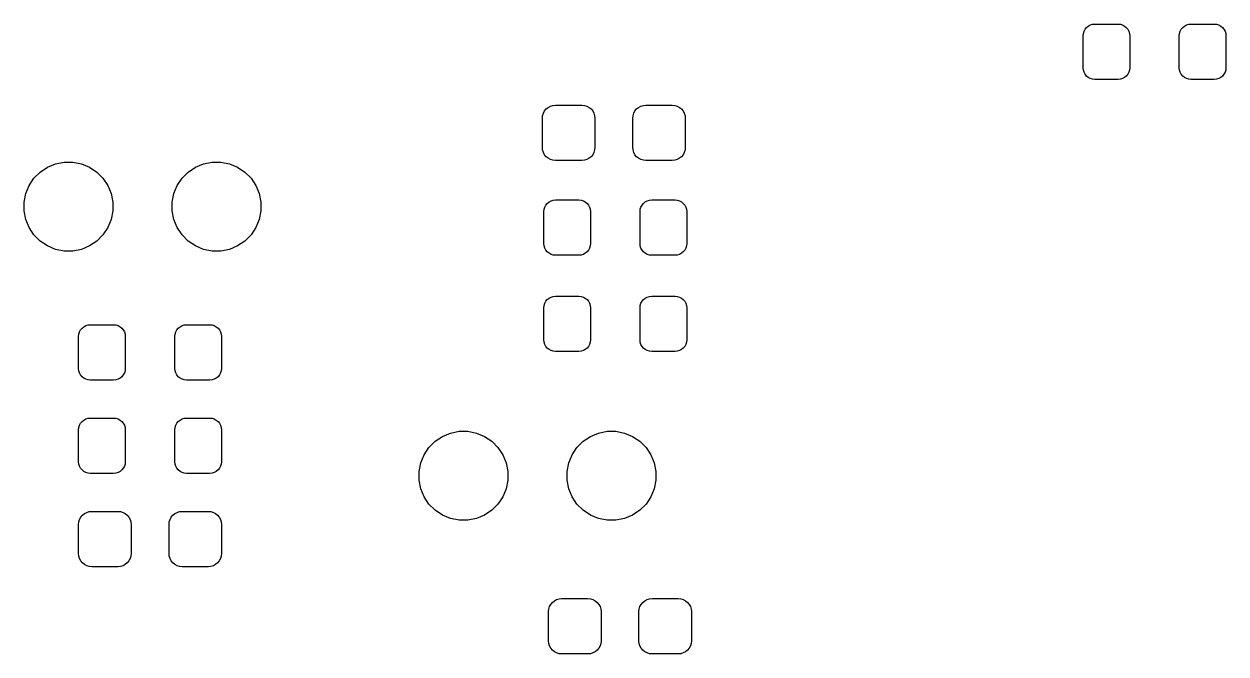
# Model space of a CAD drawing. Extents: x 106 to 211, y -144 to -92.
# Drawn here: x 105.63 to 126.25, y -117.38 to -106.58 of the extents above; entities that cross this region are included whole.
import ezdxf

# ---------------------------------------------------------------- set-up
doc = ezdxf.new("R2010")
doc.units = 0
doc.layers.add('BLACK', color=7, linetype='CONTINUOUS')

msp = doc.modelspace()

# ---------------------------------------------------------------- linework, layer by layer
at = {"layer": 'BLACK', "linetype": 'CONTINUOUS'}
for p, q in [((123.923, -106.59), (123.961, -106.579)), ((123.961, -106.579), (124, -106.575)), ((124, -106.575), (124.4, -106.575)), ((124.4, -106.575), (124.439, -106.579)), ((124.439, -106.579), (124.477, -106.59)), ((125.573, -106.59), (125.611, -106.579)), ((125.611, -106.579), (125.65, -106.575)), ((125.65, -106.575), (126.05, -106.575)), ((126.05, -106.575), (126.089, -106.579)), ((126.089, -106.579), (126.127, -106.59)), ((123.8, -106.775), (123.804, -106.736)), ((123.8, -107.325), (123.8, -106.775)), ((123.804, -106.736), (123.815, -106.698)), ((123.815, -106.698), (123.834, -106.664)), ((123.834, -106.664), (123.859, -106.634)), ((123.859, -106.634), (123.889, -106.609)), ((123.889, -106.609), (123.923, -106.59)), ((124.477, -106.59), (124.511, -106.609)), ((124.511, -106.609), (124.541, -106.634)), ((124.541, -106.634), (124.566, -106.664)), ((124.566, -106.664), (124.585, -106.698)), ((124.585, -106.698), (124.596, -106.736)), ((124.596, -106.736), (124.6, -106.775)), ((124.6, -106.775), (124.6, -107.325)), ((125.45, -106.775), (125.454, -106.736)), ((125.45, -107.325), (125.45, -106.775)), ((125.454, -106.736), (125.465, -106.698)), ((125.465, -106.698), (125.484, -106.664)), ((125.484, -106.664), (125.509, -106.634)), ((125.509, -106.634), (125.539, -106.609)), ((125.539, -106.609), (125.573, -106.59)), ((126.127, -106.59), (126.161, -106.609)), ((126.161, -106.609), (126.191, -106.634)), ((126.191, -106.634), (126.216, -106.664)), ((126.216, -106.664), (126.235, -106.698)), ((126.235, -106.698), (126.246, -106.736)), ((126.246, -106.736), (126.25, -106.775)), ((126.25, -106.775), (126.25, -107.325)), ((123.804, -107.364), (123.8, -107.325)), ((123.815, -107.402), (123.804, -107.364)), ((123.834, -107.436), (123.815, -107.402)), ((124.585, -107.402), (124.566, -107.436)), ((124.596, -107.364), (124.585, -107.402)), ((124.6, -107.325), (124.596, -107.364)), ((125.454, -107.364), (125.45, -107.325)), ((125.465, -107.402), (125.454, -107.364)), ((125.484, -107.436), (125.465, -107.402)), ((126.235, -107.402), (126.216, -107.436)), ((126.246, -107.364), (126.235, -107.402)), ((126.25, -107.325), (126.246, -107.364)), ((123.859, -107.466), (123.834, -107.436)), ((123.889, -107.491), (123.859, -107.466)), ((123.923, -107.51), (123.889, -107.491)), ((123.961, -107.521), (123.923, -107.51)), ((124, -107.525), (123.961, -107.521)), ((124.4, -107.525), (124, -107.525)), ((124.439, -107.521), (124.4, -107.525)), ((124.477, -107.51), (124.439, -107.521)), ((124.511, -107.491), (124.477, -107.51)), ((124.541, -107.466), (124.511, -107.491)), ((124.566, -107.436), (124.541, -107.466)), ((125.509, -107.466), (125.484, -107.436)), ((125.539, -107.491), (125.509, -107.466)), ((125.573, -107.51), (125.539, -107.491)), ((125.611, -107.521), (125.573, -107.51)), ((125.65, -107.525), (125.611, -107.521)), ((126.05, -107.525), (125.65, -107.525)), ((126.089, -107.521), (126.05, -107.525)), ((126.127, -107.51), (126.089, -107.521)), ((126.161, -107.491), (126.127, -107.51)), ((126.191, -107.466), (126.161, -107.491)), ((126.216, -107.436), (126.191, -107.466)), ((114.563, -108.065), (114.591, -108.031)), ((114.591, -108.031), (114.625, -108.003)), ((114.625, -108.003), (114.664, -107.982)), ((114.664, -107.982), (114.706, -107.969)), ((114.706, -107.969), (114.75, -107.965)), ((114.75, -107.965), (115.2, -107.965)), ((115.2, -107.965), (115.244, -107.969)), ((115.244, -107.969), (115.286, -107.982)), ((115.286, -107.982), (115.325, -108.003)), ((115.325, -108.003), (115.359, -108.031)), ((115.359, -108.031), (115.387, -108.065)), ((116.113, -108.065), (116.141, -108.031)), ((116.141, -108.031), (116.175, -108.003)), ((116.175, -108.003), (116.214, -107.982)), ((116.214, -107.982), (116.256, -107.969)), ((116.256, -107.969), (116.3, -107.965)), ((116.3, -107.965), (116.75, -107.965)), ((116.75, -107.965), (116.794, -107.969)), ((116.794, -107.969), (116.836, -107.982)), ((116.836, -107.982), (116.875, -108.003)), ((116.875, -108.003), (116.909, -108.031)), ((116.909, -108.031), (116.937, -108.065)), ((114.525, -108.19), (114.529, -108.146)), ((114.525, -108.69), (114.525, -108.19)), ((114.529, -108.146), (114.542, -108.104)), ((114.542, -108.104), (114.563, -108.065)), ((115.387, -108.065), (115.408, -108.104)), ((115.408, -108.104), (115.421, -108.146)), ((115.421, -108.146), (115.425, -108.19)), ((115.425, -108.19), (115.425, -108.69)), ((116.075, -108.19), (116.079, -108.146)), ((116.075, -108.69), (116.075, -108.19)), ((116.079, -108.146), (116.092, -108.104)), ((116.092, -108.104), (116.113, -108.065)), ((116.937, -108.065), (116.958, -108.104)), ((116.958, -108.104), (116.971, -108.146)), ((116.971, -108.146), (116.975, -108.19)), ((116.975, -108.19), (116.975, -108.69)), ((114.529, -108.734), (114.525, -108.69)), ((114.542, -108.776), (114.529, -108.734)), ((114.563, -108.815), (114.542, -108.776)), ((114.591, -108.849), (114.563, -108.815)), ((114.625, -108.877), (114.591, -108.849)), ((115.359, -108.849), (115.325, -108.877)), ((115.387, -108.815), (115.359, -108.849)), ((115.408, -108.776), (115.387, -108.815)), ((115.421, -108.734), (115.408, -108.776)), ((115.425, -108.69), (115.421, -108.734)), ((116.079, -108.734), (116.075, -108.69)), ((116.092, -108.776), (116.079, -108.734)), ((116.113, -108.815), (116.092, -108.776)), ((116.141, -108.849), (116.113, -108.815)), ((116.175, -108.877), (116.141, -108.849)), ((116.909, -108.849), (116.875, -108.877)), ((116.937, -108.815), (116.909, -108.849)), ((116.958, -108.776), (116.937, -108.815)), ((116.971, -108.734), (116.958, -108.776)), ((116.975, -108.69), (116.971, -108.734)), ((105.909, -109.113), (106.034, -109.03)), ((106.034, -109.03), (106.173, -108.972)), ((106.173, -108.972), (106.32, -108.943)), ((106.32, -108.943), (106.47, -108.943)), ((106.47, -108.943), (106.617, -108.972)), ((106.617, -108.972), (106.756, -109.03)), ((106.756, -109.03), (106.881, -109.113)), ((108.449, -109.113), (108.574, -109.03)), ((108.574, -109.03), (108.713, -108.972)), ((108.713, -108.972), (108.86, -108.943)), ((108.86, -108.943), (109.01, -108.943)), ((109.01, -108.943), (109.157, -108.972)), ((109.157, -108.972), (109.296, -109.03)), ((109.296, -109.03), (109.421, -109.113)), ((114.664, -108.898), (114.625, -108.877)), ((114.706, -108.911), (114.664, -108.898)), ((114.75, -108.915), (114.706, -108.911)), ((115.2, -108.915), (114.75, -108.915)), ((115.244, -108.911), (115.2, -108.915)), ((115.286, -108.898), (115.244, -108.911)), ((115.325, -108.877), (115.286, -108.898)), ((116.214, -108.898), (116.175, -108.877)), ((116.256, -108.911), (116.214, -108.898)), ((116.3, -108.915), (116.256, -108.911)), ((116.75, -108.915), (116.3, -108.915)), ((116.794, -108.911), (116.75, -108.915)), ((116.836, -108.898), (116.794, -108.911)), ((116.875, -108.877), (116.836, -108.898)), ((105.72, -109.344), (105.803, -109.219)), ((105.803, -109.219), (105.909, -109.113)), ((106.881, -109.113), (106.987, -109.219)), ((106.987, -109.219), (107.07, -109.344)), ((108.26, -109.344), (108.343, -109.219)), ((108.343, -109.219), (108.449, -109.113)), ((109.421, -109.113), (109.527, -109.219)), ((109.527, -109.219), (109.61, -109.344)), ((105.662, -109.483), (105.72, -109.344)), ((107.07, -109.344), (107.128, -109.483)), ((108.202, -109.483), (108.26, -109.344)), ((109.61, -109.344), (109.668, -109.483)), ((105.633, -109.63), (105.662, -109.483)), ((105.633, -109.78), (105.633, -109.63)), ((107.128, -109.483), (107.157, -109.63)), ((107.157, -109.63), (107.157, -109.78)), ((108.173, -109.63), (108.202, -109.483)), ((108.173, -109.78), (108.173, -109.63)), ((109.668, -109.483), (109.697, -109.63)), ((109.697, -109.63), (109.697, -109.78)), ((114.565, -109.713), (114.584, -109.679)), ((114.584, -109.679), (114.609, -109.649)), ((114.609, -109.649), (114.639, -109.624)), ((114.639, -109.624), (114.673, -109.605)), ((114.673, -109.605), (114.711, -109.594)), ((114.711, -109.594), (114.75, -109.59)), ((114.75, -109.59), (115.15, -109.59)), ((115.15, -109.59), (115.189, -109.594)), ((115.189, -109.594), (115.227, -109.605)), ((115.227, -109.605), (115.261, -109.624)), ((115.261, -109.624), (115.291, -109.649)), ((115.291, -109.649), (115.316, -109.679)), ((115.316, -109.679), (115.335, -109.713)), ((116.215, -109.713), (116.234, -109.679)), ((116.234, -109.679), (116.259, -109.649)), ((116.259, -109.649), (116.289, -109.624)), ((116.289, -109.624), (116.323, -109.605)), ((116.323, -109.605), (116.361, -109.594)), ((116.361, -109.594), (116.4, -109.59)), ((116.4, -109.59), (116.8, -109.59)), ((116.8, -109.59), (116.839, -109.594)), ((116.839, -109.594), (116.877, -109.605)), ((116.877, -109.605), (116.911, -109.624)), ((116.911, -109.624), (116.941, -109.649)), ((116.941, -109.649), (116.966, -109.679)), ((116.966, -109.679), (116.985, -109.713)), ((105.662, -109.927), (105.633, -109.78)), ((107.157, -109.78), (107.128, -109.927)), ((108.202, -109.927), (108.173, -109.78)), ((109.697, -109.78), (109.668, -109.927)), ((114.55, -109.79), (114.554, -109.751)), ((114.55, -110.34), (114.55, -109.79)), ((114.554, -109.751), (114.565, -109.713)), ((115.335, -109.713), (115.346, -109.751)), ((115.346, -109.751), (115.35, -109.79)), ((115.35, -109.79), (115.35, -110.34)), ((116.2, -109.79), (116.204, -109.751)), ((116.2, -110.34), (116.2, -109.79)), ((116.204, -109.751), (116.215, -109.713)), ((116.985, -109.713), (116.996, -109.751)), ((116.996, -109.751), (117, -109.79)), ((117, -109.79), (117, -110.34)), ((105.72, -110.066), (105.662, -109.927)), ((105.803, -110.191), (105.72, -110.066)), ((107.07, -110.066), (106.987, -110.191)), ((107.128, -109.927), (107.07, -110.066)), ((108.26, -110.066), (108.202, -109.927)), ((108.343, -110.191), (108.26, -110.066)), ((109.61, -110.066), (109.527, -110.191)), ((109.668, -109.927), (109.61, -110.066)), ((105.909, -110.297), (105.803, -110.191)), ((106.034, -110.38), (105.909, -110.297)), ((106.881, -110.297), (106.756, -110.38)), ((106.987, -110.191), (106.881, -110.297)), ((108.449, -110.297), (108.343, -110.191)), ((108.574, -110.38), (108.449, -110.297)), ((109.421, -110.297), (109.296, -110.38)), ((109.527, -110.191), (109.421, -110.297)), ((106.173, -110.438), (106.034, -110.38)), ((106.32, -110.467), (106.173, -110.438)), ((106.47, -110.467), (106.32, -110.467)), ((106.617, -110.438), (106.47, -110.467)), ((106.756, -110.38), (106.617, -110.438)), ((108.713, -110.438), (108.574, -110.38)), ((108.86, -110.467), (108.713, -110.438)), ((109.01, -110.467), (108.86, -110.467)), ((109.157, -110.438), (109.01, -110.467)), ((109.296, -110.38), (109.157, -110.438)), ((114.554, -110.379), (114.55, -110.34)), ((114.565, -110.417), (114.554, -110.379)), ((114.584, -110.451), (114.565, -110.417)), ((114.609, -110.481), (114.584, -110.451)), ((114.639, -110.506), (114.609, -110.481)), ((114.673, -110.525), (114.639, -110.506)), ((115.261, -110.506), (115.227, -110.525)), ((115.291, -110.481), (115.261, -110.506)), ((115.316, -110.451), (115.291, -110.481)), ((115.335, -110.417), (115.316, -110.451)), ((115.346, -110.379), (115.335, -110.417)), ((115.35, -110.34), (115.346, -110.379)), ((116.204, -110.379), (116.2, -110.34)), ((116.215, -110.417), (116.204, -110.379)), ((116.234, -110.451), (116.215, -110.417)), ((116.259, -110.481), (116.234, -110.451)), ((116.289, -110.506), (116.259, -110.481)), ((116.323, -110.525), (116.289, -110.506)), ((116.911, -110.506), (116.877, -110.525)), ((116.941, -110.481), (116.911, -110.506)), ((116.966, -110.451), (116.941, -110.481)), ((116.985, -110.417), (116.966, -110.451)), ((116.996, -110.379), (116.985, -110.417)), ((117, -110.34), (116.996, -110.379)), ((114.711, -110.536), (114.673, -110.525)), ((114.75, -110.54), (114.711, -110.536)), ((115.15, -110.54), (114.75, -110.54)), ((115.189, -110.536), (115.15, -110.54)), ((115.227, -110.525), (115.189, -110.536)), ((116.361, -110.536), (116.323, -110.525)), ((116.4, -110.54), (116.361, -110.536)), ((116.8, -110.54), (116.4, -110.54)), ((116.839, -110.536), (116.8, -110.54)), ((116.877, -110.525), (116.839, -110.536)), ((114.565, -111.363), (114.584, -111.329)), ((114.584, -111.329), (114.609, -111.299)), ((114.609, -111.299), (114.639, -111.274)), ((114.639, -111.274), (114.673, -111.255)), ((114.673, -111.255), (114.711, -111.244)), ((114.711, -111.244), (114.75, -111.24)), ((114.75, -111.24), (115.15, -111.24)), ((115.15, -111.24), (115.189, -111.244)), ((115.189, -111.244), (115.227, -111.255)), ((115.227, -111.255), (115.261, -111.274)), ((115.261, -111.274), (115.291, -111.299)), ((115.291, -111.299), (115.316, -111.329)), ((115.316, -111.329), (115.335, -111.363)), ((116.215, -111.363), (116.234, -111.329)), ((116.234, -111.329), (116.259, -111.299)), ((116.259, -111.299), (116.289, -111.274)), ((116.289, -111.274), (116.323, -111.255)), ((116.323, -111.255), (116.361, -111.244)), ((116.361, -111.244), (116.4, -111.24)), ((116.4, -111.24), (116.8, -111.24)), ((116.8, -111.24), (116.839, -111.244)), ((116.839, -111.244), (116.877, -111.255)), ((116.877, -111.255), (116.911, -111.274)), ((116.911, -111.274), (116.941, -111.299)), ((116.941, -111.299), (116.966, -111.329)), ((116.966, -111.329), (116.985, -111.363)), ((114.55, -111.44), (114.554, -111.401)), ((114.55, -111.99), (114.55, -111.44)), ((114.554, -111.401), (114.565, -111.363)), ((115.335, -111.363), (115.346, -111.401)), ((115.346, -111.401), (115.35, -111.44)), ((115.35, -111.44), (115.35, -111.99)), ((116.2, -111.44), (116.204, -111.401)), ((116.2, -111.99), (116.2, -111.44)), ((116.204, -111.401), (116.215, -111.363)), ((116.985, -111.363), (116.996, -111.401)), ((116.996, -111.401), (117, -111.44)), ((117, -111.44), (117, -111.99)), ((106.693, -111.745), (106.731, -111.734)), ((106.731, -111.734), (106.77, -111.73)), ((106.77, -111.73), (107.17, -111.73)), ((107.17, -111.73), (107.209, -111.734)), ((107.209, -111.734), (107.247, -111.745)), ((108.343, -111.745), (108.381, -111.734)), ((108.381, -111.734), (108.42, -111.73)), ((108.42, -111.73), (108.82, -111.73)), ((108.82, -111.73), (108.859, -111.734)), ((108.859, -111.734), (108.897, -111.745)), ((106.57, -111.93), (106.574, -111.891)), ((106.57, -112.48), (106.57, -111.93)), ((106.574, -111.891), (106.585, -111.853)), ((106.585, -111.853), (106.604, -111.819)), ((106.604, -111.819), (106.629, -111.789)), ((106.629, -111.789), (106.659, -111.764)), ((106.659, -111.764), (106.693, -111.745)), ((107.247, -111.745), (107.281, -111.764)), ((107.281, -111.764), (107.311, -111.789)), ((107.311, -111.789), (107.336, -111.819)), ((107.336, -111.819), (107.355, -111.853)), ((107.355, -111.853), (107.366, -111.891)), ((107.366, -111.891), (107.37, -111.93)), ((107.37, -111.93), (107.37, -112.48)), ((108.22, -111.93), (108.224, -111.891)), ((108.22, -112.48), (108.22, -111.93)), ((108.224, -111.891), (108.235, -111.853)), ((108.235, -111.853), (108.254, -111.819)), ((108.254, -111.819), (108.279, -111.789)), ((108.279, -111.789), (108.309, -111.764)), ((108.309, -111.764), (108.343, -111.745)), ((108.897, -111.745), (108.931, -111.764)), ((108.931, -111.764), (108.961, -111.789)), ((108.961, -111.789), (108.986, -111.819)), ((108.986, -111.819), (109.005, -111.853)), ((109.005, -111.853), (109.016, -111.891)), ((109.016, -111.891), (109.02, -111.93)), ((109.02, -111.93), (109.02, -112.48)), ((114.554, -112.029), (114.55, -111.99)), ((114.565, -112.067), (114.554, -112.029)), ((114.584, -112.101), (114.565, -112.067)), ((114.609, -112.131), (114.584, -112.101)), ((114.639, -112.156), (114.609, -112.131)), ((114.673, -112.175), (114.639, -112.156)), ((115.261, -112.156), (115.227, -112.175)), ((115.291, -112.131), (115.261, -112.156)), ((115.316, -112.101), (115.291, -112.131)), ((115.335, -112.067), (115.316, -112.101)), ((115.346, -112.029), (115.335, -112.067)), ((115.35, -111.99), (115.346, -112.029)), ((116.204, -112.029), (116.2, -111.99)), ((116.215, -112.067), (116.204, -112.029)), ((116.234, -112.101), (116.215, -112.067)), ((116.259, -112.131), (116.234, -112.101)), ((116.289, -112.156), (116.259, -112.131)), ((116.323, -112.175), (116.289, -112.156)), ((116.911, -112.156), (116.877, -112.175)), ((116.941, -112.131), (116.911, -112.156)), ((116.966, -112.101), (116.941, -112.131)), ((116.985, -112.067), (116.966, -112.101)), ((116.996, -112.029), (116.985, -112.067)), ((117, -111.99), (116.996, -112.029)), ((114.711, -112.186), (114.673, -112.175)), ((114.75, -112.19), (114.711, -112.186)), ((115.15, -112.19), (114.75, -112.19)), ((115.189, -112.186), (115.15, -112.19)), ((115.227, -112.175), (115.189, -112.186)), ((116.361, -112.186), (116.323, -112.175)), ((116.4, -112.19), (116.361, -112.186)), ((116.8, -112.19), (116.4, -112.19)), ((116.839, -112.186), (116.8, -112.19)), ((116.877, -112.175), (116.839, -112.186)), ((106.574, -112.519), (106.57, -112.48)), ((106.585, -112.557), (106.574, -112.519)), ((106.604, -112.591), (106.585, -112.557)), ((107.355, -112.557), (107.336, -112.591)), ((107.366, -112.519), (107.355, -112.557)), ((107.37, -112.48), (107.366, -112.519)), ((108.224, -112.519), (108.22, -112.48)), ((108.235, -112.557), (108.224, -112.519)), ((108.254, -112.591), (108.235, -112.557)), ((109.005, -112.557), (108.986, -112.591)), ((109.016, -112.519), (109.005, -112.557)), ((109.02, -112.48), (109.016, -112.519)), ((106.629, -112.621), (106.604, -112.591)), ((106.659, -112.646), (106.629, -112.621)), ((106.693, -112.665), (106.659, -112.646)), ((106.731, -112.676), (106.693, -112.665)), ((106.77, -112.68), (106.731, -112.676)), ((107.17, -112.68), (106.77, -112.68)), ((107.209, -112.676), (107.17, -112.68)), ((107.247, -112.665), (107.209, -112.676)), ((107.281, -112.646), (107.247, -112.665)), ((107.311, -112.621), (107.281, -112.646)), ((107.336, -112.591), (107.311, -112.621)), ((108.279, -112.621), (108.254, -112.591)), ((108.309, -112.646), (108.279, -112.621)), ((108.343, -112.665), (108.309, -112.646)), ((108.381, -112.676), (108.343, -112.665)), ((108.42, -112.68), (108.381, -112.676)), ((108.82, -112.68), (108.42, -112.68)), ((108.859, -112.676), (108.82, -112.68)), ((108.897, -112.665), (108.859, -112.676)), ((108.931, -112.646), (108.897, -112.665)), ((108.961, -112.621), (108.931, -112.646)), ((108.986, -112.591), (108.961, -112.621)), ((106.604, -113.419), (106.629, -113.389)), ((106.629, -113.389), (106.659, -113.364)), ((106.659, -113.364), (106.693, -113.345)), ((106.693, -113.345), (106.731, -113.334)), ((106.731, -113.334), (106.77, -113.33)), ((106.77, -113.33), (107.17, -113.33)), ((107.17, -113.33), (107.209, -113.334)), ((107.209, -113.334), (107.247, -113.345)), ((107.247, -113.345), (107.281, -113.364)), ((107.281, -113.364), (107.311, -113.389)), ((107.311, -113.389), (107.336, -113.419)), ((108.254, -113.419), (108.279, -113.389)), ((108.279, -113.389), (108.309, -113.364)), ((108.309, -113.364), (108.343, -113.345)), ((108.343, -113.345), (108.381, -113.334)), ((108.381, -113.334), (108.42, -113.33)), ((108.42, -113.33), (108.82, -113.33)), ((108.82, -113.33), (108.859, -113.334)), ((108.859, -113.334), (108.897, -113.345)), ((108.897, -113.345), (108.931, -113.364)), ((108.931, -113.364), (108.961, -113.389)), ((108.961, -113.389), (108.986, -113.419)), ((106.57, -113.53), (106.574, -113.491)), ((106.57, -114.08), (106.57, -113.53)), ((106.574, -113.491), (106.585, -113.453)), ((106.585, -113.453), (106.604, -113.419)), ((107.336, -113.419), (107.355, -113.453)), ((107.355, -113.453), (107.366, -113.491)), ((107.366, -113.491), (107.37, -113.53)), ((107.37, -113.53), (107.37, -114.08)), ((108.22, -113.53), (108.224, -113.491)), ((108.22, -114.08), (108.22, -113.53)), ((108.224, -113.491), (108.235, -113.453)), ((108.235, -113.453), (108.254, -113.419)), ((108.986, -113.419), (109.005, -113.453)), ((109.005, -113.453), (109.016, -113.491)), ((109.016, -113.491), (109.02, -113.53)), ((109.02, -113.53), (109.02, -114.08)), ((112.809, -113.645), (112.948, -113.587)), ((112.948, -113.587), (113.095, -113.558)), ((113.095, -113.558), (113.245, -113.558)), ((113.245, -113.558), (113.392, -113.587)), ((113.392, -113.587), (113.531, -113.645)), ((115.349, -113.645), (115.488, -113.587)), ((115.488, -113.587), (115.635, -113.558)), ((115.635, -113.558), (115.785, -113.558)), ((115.785, -113.558), (115.932, -113.587)), ((115.932, -113.587), (116.071, -113.645)), ((112.578, -113.834), (112.684, -113.728)), ((112.684, -113.728), (112.809, -113.645)), ((113.531, -113.645), (113.656, -113.728)), ((113.656, -113.728), (113.762, -113.834)), ((115.118, -113.834), (115.224, -113.728)), ((115.224, -113.728), (115.349, -113.645)), ((116.071, -113.645), (116.196, -113.728)), ((116.196, -113.728), (116.302, -113.834)), ((112.437, -114.098), (112.495, -113.959)), ((112.495, -113.959), (112.578, -113.834)), ((113.762, -113.834), (113.845, -113.959)), ((113.845, -113.959), (113.903, -114.098)), ((114.977, -114.098), (115.035, -113.959)), ((115.035, -113.959), (115.118, -113.834)), ((116.302, -113.834), (116.385, -113.959)), ((116.385, -113.959), (116.443, -114.098)), ((106.574, -114.119), (106.57, -114.08)), ((106.585, -114.157), (106.574, -114.119)), ((106.604, -114.191), (106.585, -114.157)), ((106.629, -114.221), (106.604, -114.191)), ((107.336, -114.191), (107.311, -114.221)), ((107.355, -114.157), (107.336, -114.191)), ((107.366, -114.119), (107.355, -114.157)), ((107.37, -114.08), (107.366, -114.119)), ((108.224, -114.119), (108.22, -114.08)), ((108.235, -114.157), (108.224, -114.119)), ((108.254, -114.191), (108.235, -114.157)), ((108.279, -114.221), (108.254, -114.191)), ((108.986, -114.191), (108.961, -114.221)), ((109.005, -114.157), (108.986, -114.191)), ((109.016, -114.119), (109.005, -114.157)), ((109.02, -114.08), (109.016, -114.119)), ((112.408, -114.245), (112.437, -114.098)), ((113.903, -114.098), (113.932, -114.245)), ((114.948, -114.245), (114.977, -114.098)), ((116.443, -114.098), (116.472, -114.245)), ((106.659, -114.246), (106.629, -114.221)), ((106.693, -114.265), (106.659, -114.246)), ((106.731, -114.276), (106.693, -114.265)), ((106.77, -114.28), (106.731, -114.276)), ((107.17, -114.28), (106.77, -114.28)), ((107.209, -114.276), (107.17, -114.28)), ((107.247, -114.265), (107.209, -114.276)), ((107.281, -114.246), (107.247, -114.265)), ((107.311, -114.221), (107.281, -114.246)), ((108.309, -114.246), (108.279, -114.221)), ((108.343, -114.265), (108.309, -114.246)), ((108.381, -114.276), (108.343, -114.265)), ((108.42, -114.28), (108.381, -114.276)), ((108.82, -114.28), (108.42, -114.28)), ((108.859, -114.276), (108.82, -114.28)), ((108.897, -114.265), (108.859, -114.276)), ((108.931, -114.246), (108.897, -114.265)), ((108.961, -114.221), (108.931, -114.246)), ((112.408, -114.395), (112.408, -114.245)), ((112.437, -114.542), (112.408, -114.395)), ((113.932, -114.395), (113.903, -114.542)), ((113.932, -114.245), (113.932, -114.395)), ((114.948, -114.395), (114.948, -114.245)), ((114.977, -114.542), (114.948, -114.395)), ((116.472, -114.395), (116.443, -114.542)), ((116.472, -114.245), (116.472, -114.395)), ((112.495, -114.681), (112.437, -114.542)), ((113.903, -114.542), (113.845, -114.681)), ((115.035, -114.681), (114.977, -114.542)), ((116.443, -114.542), (116.385, -114.681)), ((112.578, -114.806), (112.495, -114.681)), ((112.684, -114.912), (112.578, -114.806)), ((113.762, -114.806), (113.656, -114.912)), ((113.845, -114.681), (113.762, -114.806)), ((115.118, -114.806), (115.035, -114.681)), ((115.224, -114.912), (115.118, -114.806)), ((116.302, -114.806), (116.196, -114.912)), ((116.385, -114.681), (116.302, -114.806)), ((106.587, -115.069), (106.608, -115.03)), ((106.608, -115.03), (106.636, -114.996)), ((106.636, -114.996), (106.67, -114.968)), ((106.67, -114.968), (106.709, -114.947)), ((106.709, -114.947), (106.751, -114.934)), ((106.751, -114.934), (106.795, -114.93)), ((106.795, -114.93), (107.245, -114.93)), ((107.245, -114.93), (107.289, -114.934)), ((107.289, -114.934), (107.331, -114.947)), ((107.331, -114.947), (107.37, -114.968)), ((107.37, -114.968), (107.404, -114.996)), ((107.404, -114.996), (107.432, -115.03)), ((107.432, -115.03), (107.453, -115.069)), ((108.137, -115.069), (108.158, -115.03)), ((108.158, -115.03), (108.186, -114.996)), ((108.186, -114.996), (108.22, -114.968)), ((108.22, -114.968), (108.259, -114.947)), ((108.259, -114.947), (108.301, -114.934)), ((108.301, -114.934), (108.345, -114.93)), ((108.345, -114.93), (108.795, -114.93)), ((108.795, -114.93), (108.839, -114.934)), ((108.839, -114.934), (108.881, -114.947)), ((108.881, -114.947), (108.92, -114.968)), ((108.92, -114.968), (108.954, -114.996)), ((108.954, -114.996), (108.982, -115.03)), ((108.982, -115.03), (109.003, -115.069)), ((112.809, -114.995), (112.684, -114.912)), ((112.948, -115.053), (112.809, -114.995)), ((113.531, -114.995), (113.392, -115.053)), ((113.656, -114.912), (113.531, -114.995)), ((115.349, -114.995), (115.224, -114.912)), ((115.488, -115.053), (115.349, -114.995)), ((116.071, -114.995), (115.932, -115.053)), ((116.196, -114.912), (116.071, -114.995)), ((106.57, -115.155), (106.574, -115.111)), ((106.57, -115.655), (106.57, -115.155)), ((106.574, -115.111), (106.587, -115.069)), ((107.453, -115.069), (107.466, -115.111)), ((107.466, -115.111), (107.47, -115.155)), ((107.47, -115.155), (107.47, -115.655)), ((108.12, -115.155), (108.124, -115.111)), ((108.12, -115.655), (108.12, -115.155)), ((108.124, -115.111), (108.137, -115.069)), ((109.003, -115.069), (109.016, -115.111)), ((109.016, -115.111), (109.02, -115.155)), ((109.02, -115.155), (109.02, -115.655)), ((113.095, -115.082), (112.948, -115.053)), ((113.245, -115.082), (113.095, -115.082)), ((113.392, -115.053), (113.245, -115.082)), ((115.635, -115.082), (115.488, -115.053)), ((115.785, -115.082), (115.635, -115.082)), ((115.932, -115.053), (115.785, -115.082)), ((106.574, -115.699), (106.57, -115.655)), ((107.47, -115.655), (107.466, -115.699)), ((108.124, -115.699), (108.12, -115.655)), ((109.02, -115.655), (109.016, -115.699)), ((106.587, -115.741), (106.574, -115.699)), ((106.608, -115.78), (106.587, -115.741)), ((106.636, -115.814), (106.608, -115.78)), ((106.67, -115.842), (106.636, -115.814)), ((106.709, -115.863), (106.67, -115.842)), ((106.751, -115.876), (106.709, -115.863)), ((107.331, -115.863), (107.289, -115.876)), ((107.37, -115.842), (107.331, -115.863)), ((107.404, -115.814), (107.37, -115.842)), ((107.432, -115.78), (107.404, -115.814)), ((107.453, -115.741), (107.432, -115.78)), ((107.466, -115.699), (107.453, -115.741)), ((108.137, -115.741), (108.124, -115.699)), ((108.158, -115.78), (108.137, -115.741)), ((108.186, -115.814), (108.158, -115.78)), ((108.22, -115.842), (108.186, -115.814)), ((108.259, -115.863), (108.22, -115.842)), ((108.301, -115.876), (108.259, -115.863)), ((108.881, -115.863), (108.839, -115.876)), ((108.92, -115.842), (108.881, -115.863)), ((108.954, -115.814), (108.92, -115.842)), ((108.982, -115.78), (108.954, -115.814)), ((109.003, -115.741), (108.982, -115.78)), ((109.016, -115.699), (109.003, -115.741)), ((106.795, -115.88), (106.751, -115.876)), ((107.245, -115.88), (106.795, -115.88)), ((107.289, -115.876), (107.245, -115.88)), ((108.345, -115.88), (108.301, -115.876)), ((108.795, -115.88), (108.345, -115.88)), ((108.839, -115.876), (108.795, -115.88)), ((114.696, -116.491), (114.73, -116.463)), ((114.73, -116.463), (114.769, -116.442)), ((114.769, -116.442), (114.811, -116.429)), ((114.811, -116.429), (114.855, -116.425)), ((114.855, -116.425), (115.305, -116.425)), ((115.305, -116.425), (115.349, -116.429)), ((115.349, -116.429), (115.391, -116.442)), ((115.391, -116.442), (115.43, -116.463)), ((115.43, -116.463), (115.464, -116.491)), ((116.246, -116.491), (116.28, -116.463)), ((116.28, -116.463), (116.319, -116.442)), ((116.319, -116.442), (116.361, -116.429)), ((116.361, -116.429), (116.405, -116.425)), ((116.405, -116.425), (116.855, -116.425)), ((116.855, -116.425), (116.899, -116.429)), ((116.899, -116.429), (116.941, -116.442)), ((116.941, -116.442), (116.98, -116.463)), ((116.98, -116.463), (117.014, -116.491)), ((114.63, -116.65), (114.634, -116.606)), ((114.63, -117.15), (114.63, -116.65)), ((114.634, -116.606), (114.647, -116.564)), ((114.647, -116.564), (114.668, -116.525)), ((114.668, -116.525), (114.696, -116.491)), ((115.464, -116.491), (115.492, -116.525)), ((115.492, -116.525), (115.513, -116.564)), ((115.513, -116.564), (115.526, -116.606)), ((115.526, -116.606), (115.53, -116.65)), ((115.53, -116.65), (115.53, -117.15)), ((116.18, -116.65), (116.184, -116.606)), ((116.18, -117.15), (116.18, -116.65)), ((116.184, -116.606), (116.197, -116.564)), ((116.197, -116.564), (116.218, -116.525)), ((116.218, -116.525), (116.246, -116.491)), ((117.014, -116.491), (117.042, -116.525)), ((117.042, -116.525), (117.063, -116.564)), ((117.063, -116.564), (117.076, -116.606)), ((117.076, -116.606), (117.08, -116.65)), ((117.08, -116.65), (117.08, -117.15)), ((114.634, -117.194), (114.63, -117.15)), ((114.647, -117.236), (114.634, -117.194)), ((114.668, -117.275), (114.647, -117.236)), ((114.696, -117.309), (114.668, -117.275)), ((114.73, -117.337), (114.696, -117.309)), ((115.464, -117.309), (115.43, -117.337)), ((115.492, -117.275), (115.464, -117.309)), ((115.513, -117.236), (115.492, -117.275)), ((115.526, -117.194), (115.513, -117.236)), ((115.53, -117.15), (115.526, -117.194)), ((116.184, -117.194), (116.18, -117.15)), ((116.197, -117.236), (116.184, -117.194)), ((116.218, -117.275), (116.197, -117.236)), ((116.246, -117.309), (116.218, -117.275)), ((116.28, -117.337), (116.246, -117.309)), ((117.014, -117.309), (116.98, -117.337)), ((117.042, -117.275), (117.014, -117.309)), ((117.063, -117.236), (117.042, -117.275)), ((117.076, -117.194), (117.063, -117.236)), ((117.08, -117.15), (117.076, -117.194)), ((114.769, -117.358), (114.73, -117.337)), ((114.811, -117.371), (114.769, -117.358)), ((114.855, -117.375), (114.811, -117.371)), ((115.305, -117.375), (114.855, -117.375)), ((115.349, -117.371), (115.305, -117.375)), ((115.391, -117.358), (115.349, -117.371)), ((115.43, -117.337), (115.391, -117.358)), ((116.319, -117.358), (116.28, -117.337)), ((116.361, -117.371), (116.319, -117.358)), ((116.405, -117.375), (116.361, -117.371)), ((116.855, -117.375), (116.405, -117.375)), ((116.899, -117.371), (116.855, -117.375)), ((116.941, -117.358), (116.899, -117.371)), ((116.98, -117.337), (116.941, -117.358))]:
    msp.add_line(p, q, dxfattribs=at)

doc.saveas('drawing.dxf')
